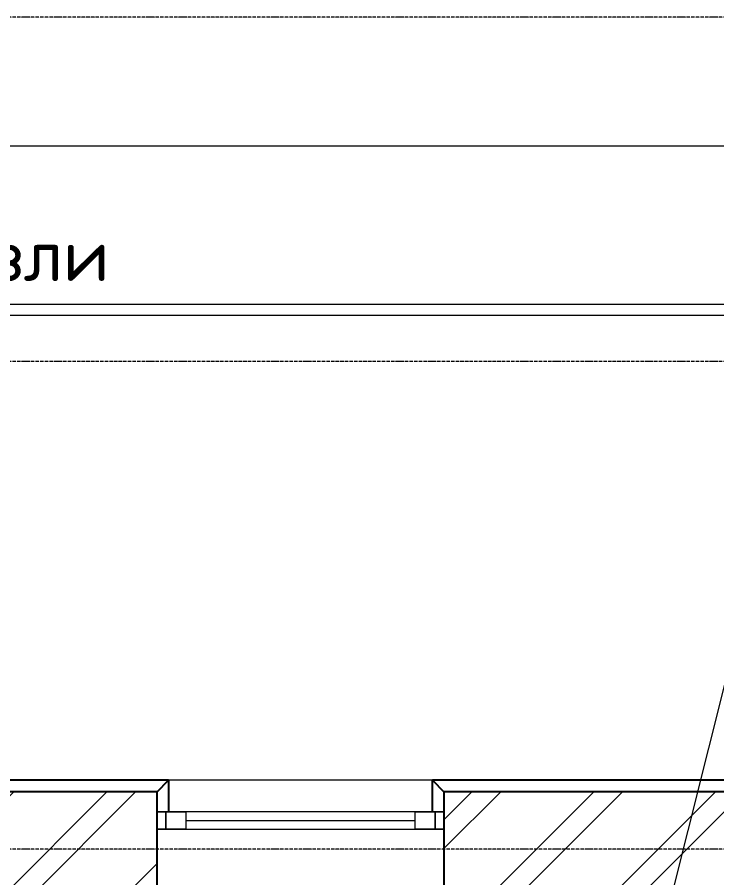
# Model space of a CAD drawing. Header units: millimetres. Extents: x -5016 to 22834, y -6019 to 18943.
# Drawn here: x 13162 to 15602, y 13700 to 16700 of the extents above; entities that cross this region are included whole.
import ezdxf
from ezdxf.enums import TextEntityAlignment as Align

# ---------------------------------------------------------------- set-up
doc = ezdxf.new("R2010")
doc.units = ezdxf.units.MM
doc.linetypes.add('Осевая 12-2-2', pattern=[16, 12, -2, 0, -2])
for name, color, linetype, lineweight in [('A-FLOR', 9, 'Continuous', 13), ('A-GLAZ', 8, 'Continuous', 13), ('A-GLAZ-CWMG', 8, 'Continuous', 13), ('A-WALL', 8, 'Continuous', 13), ('A-WALL-PATT', 8, 'Continuous', 13), ('S-GRID', 8, 'Continuous', 13), ('АР_подложка', 8, 'Continuous', 13), ('ОВ_выноски', 7, 'Continuous', 18), ('ОВ_марки', 7, 'Continuous', 18)]:
    doc.layers.add(name, color=color, linetype=linetype, lineweight=lineweight)
doc.styles.add('GOST', font='isocpeur.ttf', dxfattribs={"width": 0.9})

# ---------------------------------------------------------------- blocks, each defined once
blk = doc.blocks.new('Прямоугольный импост - Прямоугольный импост черный-1565390-Этаж 2 - Планировка')
at = {"layer": 'A-GLAZ-CWMG'}
for p, q in [((15008.2, 20372.6), (21088.2, 20372.6)), ((21088.2, 20372.6), (21088.2, 20332.6)), ((21088.2, 20332.6), (15008.2, 20332.6))]:
    blk.add_line(p, q, dxfattribs=at)
blk = doc.blocks.new('INT 20 Окно Прямоугольник 1ст - INT 20 Окно Прямоугольник 1ст 1000-3000h остекление-V7-Этаж 2 - Планировка')
at = {"layer": 'A-GLAZ'}
for p, q in [((460, 240), (-460, 240)), ((-500, 130), (-400, 130)), ((-470, 130), (-500, 130)), ((-470, 70), (-470, 130)), ((-400, 130), (-470, 130)), ((-470, 130), (-470, 70)), ((400, 130), (500, 130)), ((470, 130), (400, 130)), ((500, 130), (470, 130)), ((470, 130), (470, 70)), ((470, 70), (470, 130)), ((-500, 70), (-470, 70)), ((-400, 70), (-500, 70)), ((-470, 70), (-400, 70)), ((500, 70), (400, 70)), ((400, 70), (470, 70)), ((470, 70), (500, 70)), ((500, -220), (500, -200)), ((-500, -220), (500, -220))]:
    blk.add_line(p, q, dxfattribs=at)
blk = doc.blocks.new('INT 20 Откосы окон снаружи Прямоугольник - INT 20 Откосы окон снаружи Прямоугольник-1566574-Этаж 2 - Планировка')
at = {"layer": 'A-WALL', "lineweight": 25}
for p, q in [((-476.7, 30), (-476.7, -80)), ((443.3, -80), (443.3, 30))]:
    blk.add_line(p, q, dxfattribs=at)
blk = doc.blocks.new('INT 20 Стекло - Стекло-1566582-Этаж 2 - Планировка')
at = {"layer": 'A-GLAZ'}
for p, q in [((400, 30), (-400, 30)), ((-400, 30), (-400, -30)), ((400, -30), (400, 30)), ((-400, 0), (400, 0)), ((-400, -30), (400, -30))]:
    blk.add_line(p, q, dxfattribs=at)
blk = doc.blocks.new('АР_План_2_этажа')
at = {"layer": 'A-WALL-PATT', "lineweight": 9}
h = blk.add_hatch(dxfattribs=at)
h.set_pattern_fill('FP_1', color=256, style=0, pattern_type=2)
h.set_pattern_definition([(45, (0, 0), (-212.132, 212.132), []), (45, (0, 100), (-212.132, 212.132), [])])
h.paths.add_polyline_path([(21468.2, 18272.6), (21968.2, 18272.6), (21968.2, 18672.6), (21468.2, 18672.6)])
h.paths.add_polyline_path([(18096, 18272.6), (18468.2, 18272.6), (18468.2, 18672.6), (16818.2, 18672.6), (16818.2, 18272.6), (17373.9, 18272.6)])
h.paths.add_polyline_path([(15818.2, 18272.6), (15818.2, 18672.6), (14568.2, 18672.6), (14568.2, 18272.6), (15207.8, 18272.6)])
at = {"layer": 'A-FLOR'}
blk.add_line((22918.2, 20922.6), (12518.2, 20922.6), dxfattribs=at)
at = {"layer": 'A-WALL', "lineweight": 25}
for p, q in [((15858.2, 18712.6), (15008.2, 18712.6)), ((15818.2, 18672.6), (15858.2, 18712.6)), ((18508.2, 18712.6), (16778.2, 18712.6)), ((16778.2, 18712.6), (16818.2, 18672.6)), ((15818.2, 18672.6), (14968.2, 18672.6)), ((15818.2, 18272.6), (15818.2, 18672.6)), ((16818.2, 18672.6), (16818.2, 18272.6)), ((18468.2, 18672.6), (16818.2, 18672.6))]:
    blk.add_line(p, q, dxfattribs=at)
at = {"layer": 'S-GRID', "color": 251, "linetype": 'Осевая 12-2-2', "true_color": 0x646464}
for p, q in [((23375.6, 21372.6), (-1176.1, 21372.6)), ((23375.6, 20172.6), (-1176.1, 20172.6)), ((23375.6, 18472.6), (-1176.1, 18472.6))]:
    blk.add_line(p, q, dxfattribs=at)
at = {"layer": 'A-GLAZ'}
for name, p in [('INT 20 Окно Прямоугольник 1ст - INT 20 Окно Прямоугольник 1ст 1000-3000h остекление-V7-Этаж 2 - Планировка', (16318.2, 18472.6)), ('INT 20 Стекло - Стекло-1566582-Этаж 2 - Планировка', (16318.2, 18572.6))]:
    blk.add_blockref(name, p, dxfattribs=at)
at = {"layer": 'A-GLAZ-CWMG'}
blk.add_blockref('Прямоугольный импост - Прямоугольный импост черный-1565390-Этаж 2 - Планировка', (0, 0), dxfattribs=at)
at = {"layer": 'A-WALL', "lineweight": 25}
blk.add_blockref('INT 20 Откосы окон снаружи Прямоугольник - INT 20 Откосы окон снаружи Прямоугольник-1566574-Этаж 2 - Планировка', (16334.9, 18682.6), dxfattribs=at)

msp = doc.modelspace()

# ---------------------------------------------------------------- block references
at = {"layer": 'АР_подложка'}
msp.add_blockref('АР_План_2_этажа', (-2168, -4673), dxfattribs=at)

# ---------------------------------------------------------------- next in the draw order: linework, layer by layer
at = {"layer": 'ОВ_выноски'}
msp.add_lwpolyline([(15360, 13300), (16000, 15850)], dxfattribs=at)

# ---------------------------------------------------------------- next in the draw order: texts
at = {"layer": 'ОВ_марки', "style": 'GOST'}
msp.add_text('транзит, выброс выше кровли', height=180, dxfattribs=at).set_placement((10060, 15960), align=Align.TOP_LEFT)

doc.saveas('drawing.dxf')
